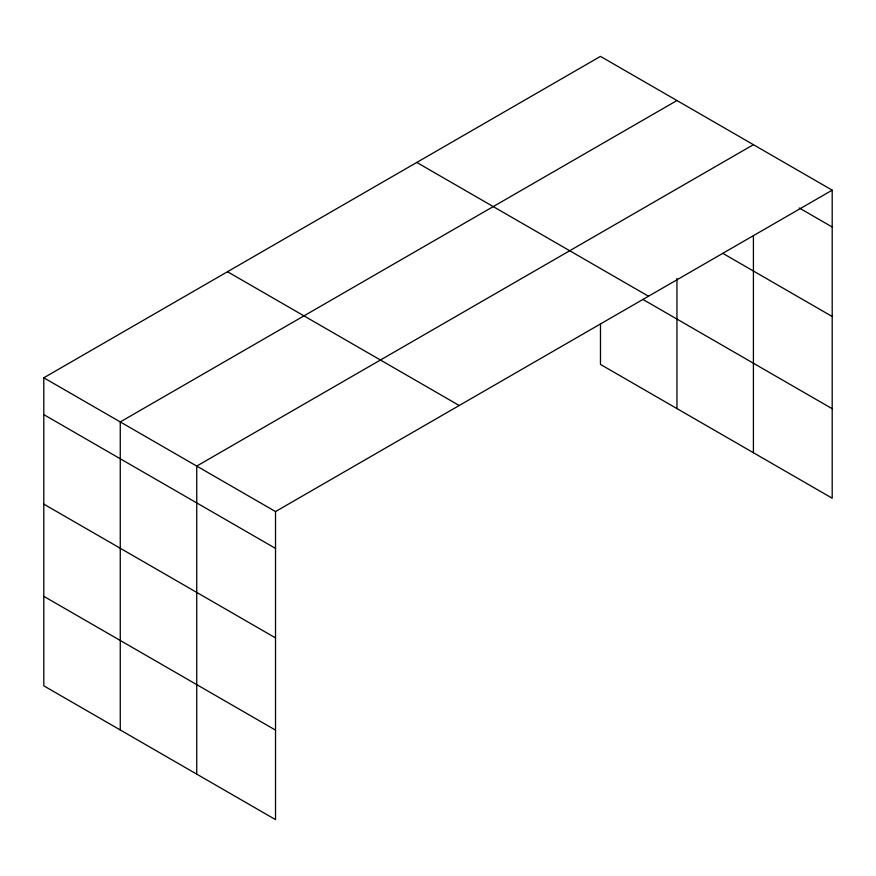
<?xml version="1.0" encoding="UTF-8"?>
<svg xmlns="http://www.w3.org/2000/svg" width="876" height="876" viewBox="0 0 876 876"><rect width="100%" height="100%" fill="white"/><g stroke="black" fill="none" stroke-linecap="round" stroke-linejoin="round"><path stroke-width="1.31" d="M43.8 377.786L275.524 511.562L275.524 819.618L43.8 685.831L43.8 377.786L600.476 56.382L832.2 190.169L832.2 498.214L600.476 364.438L600.476 323.759M676.951 100.532L120.264 421.925L120.264 729.982M753.415 144.682L196.739 466.076L196.739 774.132M275.524 511.562L832.2 190.169M799.273 207.995L832.2 227.004M722.831 253.361L832.2 316.51M416.779 162.443L648.492 296.23M642.831 299.384L832.2 408.72M227.508 271.724L459.221 405.5M43.8 414.622L275.524 548.398M43.8 504.116L275.524 637.903M43.8 596.326L275.524 730.113M753.415 235.764L753.415 452.728M676.951 278.404L676.951 408.588"/></g></svg>
